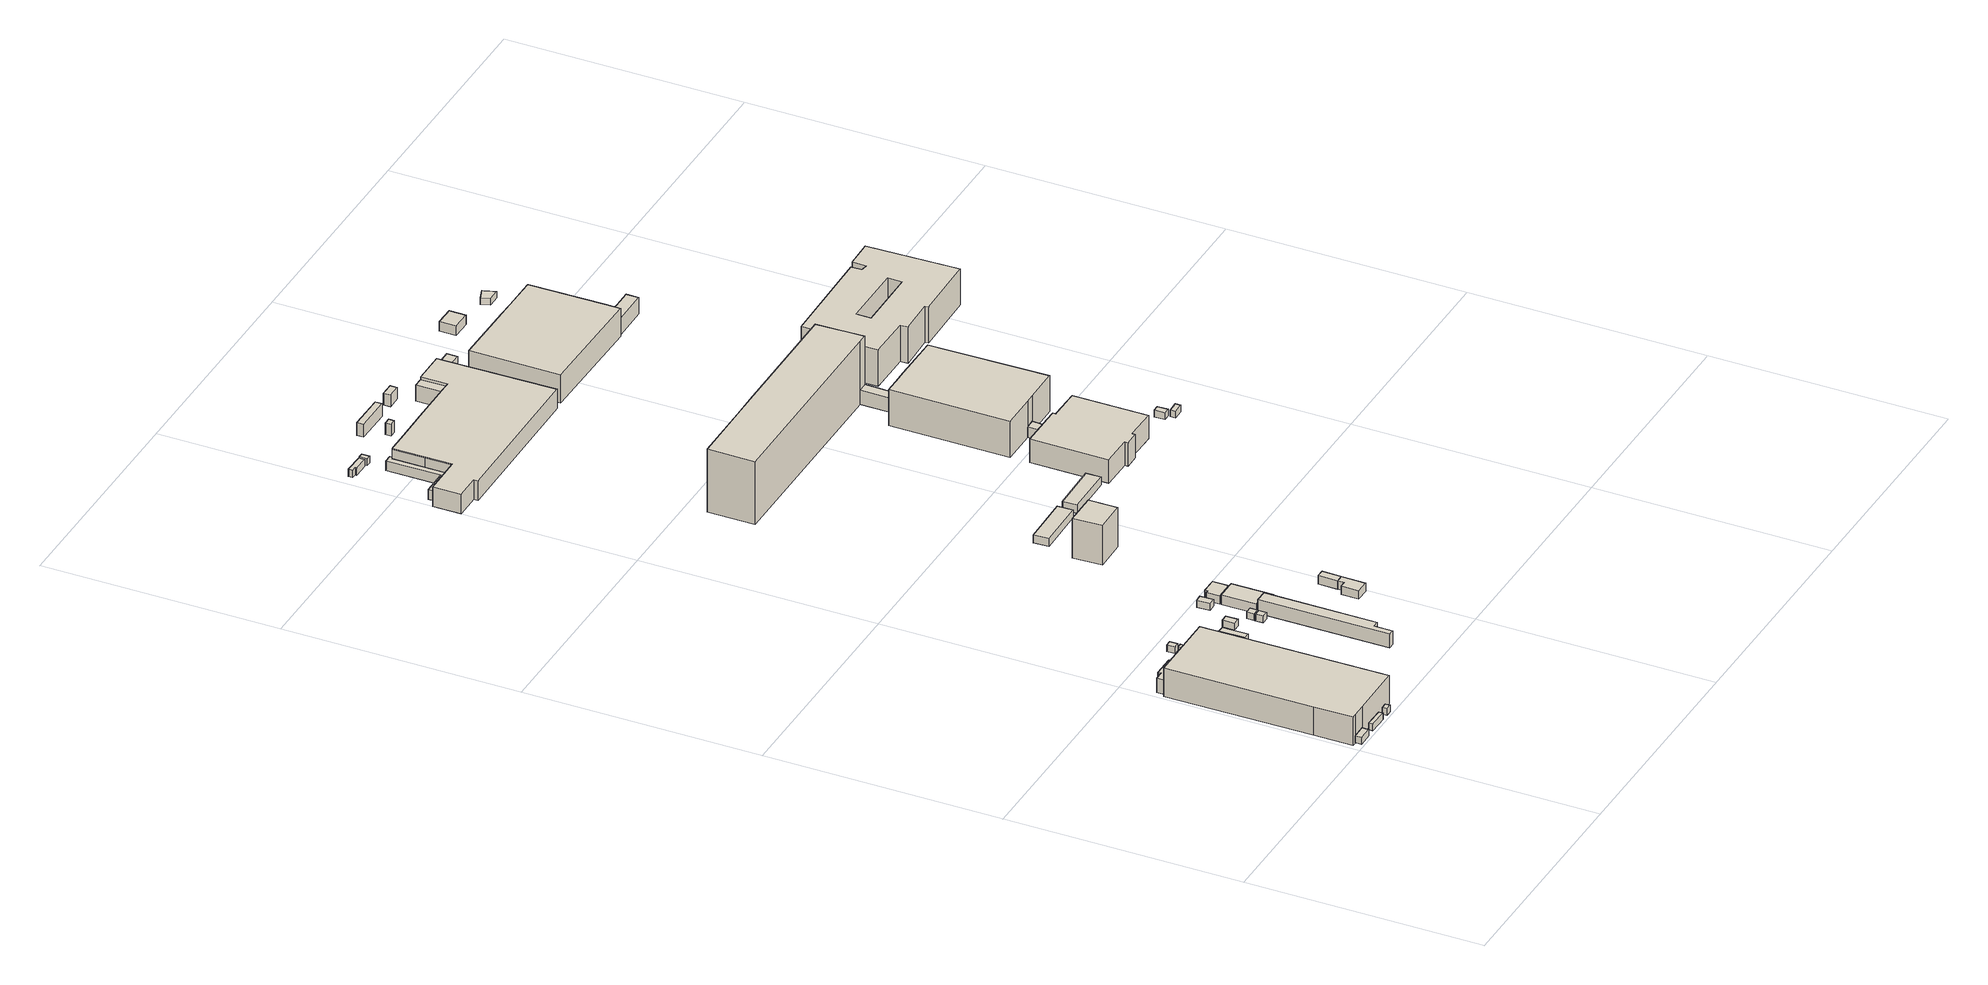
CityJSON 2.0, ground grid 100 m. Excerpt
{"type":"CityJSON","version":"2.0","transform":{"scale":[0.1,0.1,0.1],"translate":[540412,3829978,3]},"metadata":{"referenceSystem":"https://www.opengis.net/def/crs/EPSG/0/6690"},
"CityObjects":{
"building1":{"type":"Building","attributes":{"class":"3003","BuildingDetailAttribute.specifiedBuildingCoverageRate":0.6,"BuildingDetailAttribute.surveyYear":2017,"BuildingTsunamiRiskAttribute.description":"1","BuildingTsunamiRiskAttribute.rank":"2","BuildingTsunamiRiskAttribute.depth":0.66,"BuildingHighTideRiskAttribute.description":"1","BuildingHighTideRiskAttribute.rank":"2","BuildingHighTideRiskAttribute.depth":2.12,"BuildingIDAttribute.prefecture":"27","BuildingIDAttribute.city":"27125"},"geometry":[{"type":"Solid","lod":"1","boundaries":[[[[0,1,2,3]],[[2,4,5,3]],[[1,6,4,2]],[[0,7,6,1]],[[3,5,7,0]],[[4,6,7,5]]]]}]},
"building2":{"type":"Building","attributes":{"class":"3001","BuildingDetailAttribute.specifiedBuildingCoverageRate":0.6,"BuildingDetailAttribute.surveyYear":2017,"BuildingTsunamiRiskAttribute.description":"1","BuildingTsunamiRiskAttribute.rank":"2","BuildingTsunamiRiskAttribute.depth":0.7,"BuildingIDAttribute.prefecture":"27","BuildingIDAttribute.city":"27125"},"geometry":[{"type":"Solid","lod":"1","boundaries":[[[[8,9,10,11]],[[10,12,13,11]],[[9,14,12,10]],[[8,15,14,9]],[[11,13,15,8]],[[12,14,15,13]]]]}]},
"building3":{"type":"Building","attributes":{"class":"3001","BuildingDetailAttribute.specifiedBuildingCoverageRate":0.6,"BuildingDetailAttribute.surveyYear":2017,"BuildingTsunamiRiskAttribute.description":"1","BuildingTsunamiRiskAttribute.rank":"2","BuildingTsunamiRiskAttribute.depth":0.7,"BuildingIDAttribute.prefecture":"27","BuildingIDAttribute.city":"27125"},"geometry":[{"type":"Solid","lod":"1","boundaries":[[[[16,17,18,19]],[[18,20,21,19]],[[17,22,20,18]],[[16,23,22,17]],[[19,21,23,16]],[[20,22,23,21]]]]}]},
"building4":{"type":"Building","attributes":{"計測周辺長":220.27,"1/2500図郭":93,"区名":"住之江区","町丁目名称":"南港南１丁目","街区番号":1,"class":"3002","usage":"441","measuredHeight":12.7,"storeysAboveGround":1,"BuildingDetailAttribute.buildingRoofEdgeArea":2483.64,"BuildingDetailAttribute.buildingStructureType":"610","BuildingDetailAttribute.buildingStructureOrgType":"2","BuildingDetailAttribute.detailedUsage":"1520","BuildingDetailAttribute.specifiedBuildingCoverageRate":0.6,"BuildingDetailAttribute.surveyYear":2017,"BuildingHighTideRiskAttribute.description":"1","BuildingHighTideRiskAttribute.rank":"2","BuildingHighTideRiskAttribute.depth":2.58,"BuildingIDAttribute.prefecture":"27","BuildingIDAttribute.city":"27125"},"geometry":[{"type":"Solid","lod":"1","boundaries":[[[[24,25,26,27,28,29,30,31,32]],[[31,33,34,32]],[[30,35,33,31]],[[29,36,35,30]],[[28,37,36,29]],[[27,38,37,28]],[[26,39,38,27]],[[25,40,39,26]],[[24,41,40,25]],[[32,34,41,24]],[[33,35,36,37,38,39,40,41,34]]]]}]},
"building5":{"type":"Building","attributes":{"計測周辺長":35.74,"1/2500図郭":93,"区名":"住之江区","町丁目名称":"南港南１丁目","街区番号":1,"class":"3001","usage":"441","measuredHeight":6.4,"storeysAboveGround":2,"BuildingDetailAttribute.buildingRoofEdgeArea":56.71,"BuildingDetailAttribute.buildingStructureType":"610","BuildingDetailAttribute.buildingStructureOrgType":"2","BuildingDetailAttribute.detailedUsage":"1520","BuildingDetailAttribute.specifiedBuildingCoverageRate":0.6,"BuildingDetailAttribute.surveyYear":2017,"BuildingHighTideRiskAttribute.description":"1","BuildingHighTideRiskAttribute.rank":"2","BuildingHighTideRiskAttribute.depth":2.54,"BuildingIDAttribute.prefecture":"27","BuildingIDAttribute.city":"27125"},"geometry":[{"type":"Solid","lod":"1","boundaries":[[[[42,43,44,45,46,47]],[[46,48,49,47]],[[45,50,48,46]],[[44,51,50,45]],[[43,52,51,44]],[[42,53,52,43]],[[47,49,53,42]],[[48,50,51,52,53,49]]]]}]},
"building6":{"type":"Building","attributes":{"class":"3001","BuildingDetailAttribute.specifiedBuildingCoverageRate":0.6,"BuildingDetailAttribute.surveyYear":2017,"BuildingHighTideRiskAttribute.description":"1","BuildingHighTideRiskAttribute.rank":"2","BuildingHighTideRiskAttribute.depth":2.65,"BuildingIDAttribute.prefecture":"27","BuildingIDAttribute.city":"27125"},"geometry":[{"type":"Solid","lod":"1","boundaries":[[[[54,55,56,57]],[[56,58,59,57]],[[55,60,58,56]],[[54,61,60,55]],[[57,59,61,54]],[[58,60,61,59]]]]}]},
"building7":{"type":"Building","attributes":{"class":"3001","BuildingDetailAttribute.specifiedBuildingCoverageRate":0.6,"BuildingDetailAttribute.surveyYear":2017,"BuildingHighTideRiskAttribute.description":"1","BuildingHighTideRiskAttribute.rank":"2","BuildingHighTideRiskAttribute.depth":2.65,"BuildingIDAttribute.prefecture":"27","BuildingIDAttribute.city":"27125"},"geometry":[{"type":"Solid","lod":"1","boundaries":[[[[62,63,64,65]],[[64,66,67,65]],[[63,68,66,64]],[[62,69,68,63]],[[65,67,69,62]],[[66,68,69,67]]]]}]},
"building8":{"type":"Building","attributes":{"class":"3001","measuredHeight":3,"BuildingDetailAttribute.specifiedBuildingCoverageRate":0.6,"BuildingDetailAttribute.surveyYear":2017,"BuildingHighTideRiskAttribute.description":"1","BuildingHighTideRiskAttribute.rank":"2","BuildingHighTideRiskAttribute.depth":2.65,"BuildingIDAttribute.prefecture":"27","BuildingIDAttribute.city":"27125"},"geometry":[{"type":"Solid","lod":"1","boundaries":[[[[70,71,72,73]],[[72,74,75,73]],[[71,76,74,72]],[[70,77,76,71]],[[73,75,77,70]],[[74,76,77,75]]]]}]},
"building9":{"type":"Building","attributes":{"class":"3001","BuildingDetailAttribute.specifiedBuildingCoverageRate":0.6,"BuildingDetailAttribute.surveyYear":2017,"BuildingHighTideRiskAttribute.description":"1","BuildingHighTideRiskAttribute.rank":"2","BuildingHighTideRiskAttribute.depth":2.53,"BuildingIDAttribute.prefecture":"27","BuildingIDAttribute.city":"27125"},"geometry":[{"type":"Solid","lod":"1","boundaries":[[[[78,79,80,81]],[[80,82,83,81]],[[79,84,82,80]],[[78,85,84,79]],[[81,83,85,78]],[[82,84,85,83]]]]}]},
"building10":{"type":"Building","attributes":{"class":"3001","BuildingDetailAttribute.specifiedBuildingCoverageRate":0.6,"BuildingDetailAttribute.surveyYear":2017,"BuildingHighTideRiskAttribute.description":"1","BuildingHighTideRiskAttribute.rank":"2","BuildingHighTideRiskAttribute.depth":2.53,"BuildingIDAttribute.prefecture":"27","BuildingIDAttribute.city":"27125"},"geometry":[{"type":"Solid","lod":"1","boundaries":[[[[86,87,88,89]],[[88,90,91,89]],[[87,92,90,88]],[[86,93,92,87]],[[89,91,93,86]],[[90,92,93,91]]]]}]},
"building11":{"type":"Building","attributes":{"class":"3003","measuredHeight":6,"BuildingDetailAttribute.specifiedBuildingCoverageRate":0.6,"BuildingDetailAttribute.surveyYear":2017,"BuildingHighTideRiskAttribute.description":"1","BuildingHighTideRiskAttribute.rank":"2","BuildingHighTideRiskAttribute.depth":2.54,"BuildingIDAttribute.prefecture":"27","BuildingIDAttribute.city":"27125"},"geometry":[{"type":"Solid","lod":"1","boundaries":[[[[94,95,96,97,98,99]],[[98,100,101,99]],[[97,102,100,98]],[[96,103,102,97]],[[95,104,103,96]],[[94,105,104,95]],[[99,101,105,94]],[[100,102,103,104,105,101]]]]}]},
"building12":{"type":"Building","attributes":{"class":"3001","BuildingDetailAttribute.specifiedBuildingCoverageRate":0.6,"BuildingDetailAttribute.surveyYear":2017,"BuildingTsunamiRiskAttribute.description":"1","BuildingTsunamiRiskAttribute.rank":"1","BuildingTsunamiRiskAttribute.depth":0.02,"BuildingHighTideRiskAttribute.description":"1","BuildingHighTideRiskAttribute.rank":"2","BuildingHighTideRiskAttribute.depth":2.56,"BuildingIDAttribute.prefecture":"27","BuildingIDAttribute.city":"27125"},"geometry":[{"type":"Solid","lod":"1","boundaries":[[[[106,107,108,109]],[[108,110,111,109]],[[107,112,110,108]],[[106,113,112,107]],[[109,111,113,106]],[[110,112,113,111]]]]}]},
"building13":{"type":"Building","attributes":{"class":"3001","BuildingDetailAttribute.specifiedBuildingCoverageRate":0.6,"BuildingDetailAttribute.surveyYear":2017,"BuildingHighTideRiskAttribute.description":"1","BuildingHighTideRiskAttribute.rank":"2","BuildingHighTideRiskAttribute.depth":2.53,"BuildingIDAttribute.prefecture":"27","BuildingIDAttribute.city":"27125"},"geometry":[{"type":"Solid","lod":"1","boundaries":[[[[114,115,116,117]],[[116,118,119,117]],[[115,120,118,116]],[[114,121,120,115]],[[117,119,121,114]],[[118,120,121,119]]]]}]},
"building14":{"type":"Building","attributes":{"class":"3001","BuildingDetailAttribute.specifiedBuildingCoverageRate":0.6,"BuildingDetailAttribute.surveyYear":2017,"BuildingHighTideRiskAttribute.description":"1","BuildingHighTideRiskAttribute.rank":"2","BuildingHighTideRiskAttribute.depth":2.58,"BuildingIDAttribute.prefecture":"27","BuildingIDAttribute.city":"27125"},"geometry":[{"type":"Solid","lod":"1","boundaries":[[[[122,123,124,125]],[[124,126,127,125]],[[123,128,126,124]],[[122,129,128,123]],[[125,127,129,122]],[[126,128,129,127]]]]}]},
"building15":{"type":"Building","attributes":{"class":"3001","measuredHeight":4.2,"BuildingDetailAttribute.specifiedBuildingCoverageRate":0.6,"BuildingDetailAttribute.surveyYear":2017,"BuildingHighTideRiskAttribute.description":"1","BuildingHighTideRiskAttribute.rank":"2","BuildingHighTideRiskAttribute.depth":2.57,"BuildingIDAttribute.prefecture":"27","BuildingIDAttribute.city":"27125"},"geometry":[{"type":"Solid","lod":"1","boundaries":[[[[130,131,132,133,134,135]],[[134,136,137,135]],[[133,138,136,134]],[[132,139,138,133]],[[131,140,139,132]],[[130,141,140,131]],[[135,137,141,130]],[[136,138,139,140,141,137]]]]}]},
"building16":{"type":"Building","attributes":{"class":"3003","measuredHeight":3.6,"BuildingDetailAttribute.specifiedBuildingCoverageRate":0.6,"BuildingDetailAttribute.surveyYear":2017,"BuildingHighTideRiskAttribute.description":"1","BuildingHighTideRiskAttribute.rank":"2","BuildingHighTideRiskAttribute.depth":2.53,"BuildingIDAttribute.prefecture":"27","BuildingIDAttribute.city":"27125"},"geometry":[{"type":"Solid","lod":"1","boundaries":[[[[142,143,144,145,146,147]],[[146,148,149,147]],[[145,150,148,146]],[[144,151,150,145]],[[143,152,151,144]],[[142,153,152,143]],[[147,149,153,142]],[[148,150,151,152,153,149]]]]}]},
"building17":{"type":"Building","attributes":{"class":"3003","measuredHeight":3.7,"BuildingDetailAttribute.specifiedBuildingCoverageRate":0.6,"BuildingDetailAttribute.surveyYear":2017,"BuildingHighTideRiskAttribute.description":"1","BuildingHighTideRiskAttribute.rank":"2","BuildingHighTideRiskAttribute.depth":2.54,"BuildingIDAttribute.prefecture":"27","BuildingIDAttribute.city":"27125"},"geometry":[{"type":"Solid","lod":"1","boundaries":[[[[154,155,156,157,158,159]],[[158,160,161,159]],[[157,162,160,158]],[[156,163,162,157]],[[155,164,163,156]],[[154,165,164,155]],[[159,161,165,154]],[[160,162,163,164,165,161]]]]}]},
"building18":{"type":"Building","attributes":{"class":"3001","measuredHeight":3.8,"BuildingDetailAttribute.specifiedBuildingCoverageRate":0.6,"BuildingDetailAttribute.surveyYear":2017,"BuildingHighTideRiskAttribute.description":"1","BuildingHighTideRiskAttribute.rank":"2","BuildingHighTideRiskAttribute.depth":2.58,"BuildingIDAttribute.prefecture":"27","BuildingIDAttribute.city":"27125"},"geometry":[{"type":"Solid","lod":"1","boundaries":[[[[166,167,168,169]],[[168,161,160,169]],[[167,170,161,168]],[[166,171,170,167]],[[169,160,171,166]],[[161,170,171,160]]]]}]},
"building19":{"type":"Building","attributes":{"class":"3003","measuredHeight":17.6,"BuildingDetailAttribute.specifiedBuildingCoverageRate":0.6,"BuildingDetailAttribute.surveyYear":2017,"BuildingTsunamiRiskAttribute.description":"1","BuildingTsunamiRiskAttribute.rank":"1","BuildingTsunamiRiskAttribute.depth":0.1,"BuildingHighTideRiskAttribute.description":"1","BuildingHighTideRiskAttribute.rank":"2","BuildingHighTideRiskAttribute.depth":2.77,"BuildingIDAttribute.prefecture":"27","BuildingIDAttribute.city":"27125"},"geometry":[{"type":"Solid","lod":"1","boundaries":[[[[172,173,174,175]],[[174,176,177,175]],[[173,178,176,174]],[[172,179,178,173]],[[175,177,179,172]],[[176,178,179,177]]]]}]},
"building20":{"type":"Building","attributes":{"class":"3003","measuredHeight":4.3,"BuildingDetailAttribute.specifiedBuildingCoverageRate":0.6,"BuildingDetailAttribute.surveyYear":2017,"BuildingTsunamiRiskAttribute.description":"1","BuildingTsunamiRiskAttribute.rank":"1","BuildingTsunamiRiskAttribute.depth":0.33,"BuildingHighTideRiskAttribute.description":"1","BuildingHighTideRiskAttribute.rank":"2","BuildingHighTideRiskAttribute.depth":2.74,"BuildingIDAttribute.prefecture":"27","BuildingIDAttribute.city":"27125"},"geometry":[{"type":"Solid","lod":"1","boundaries":[[[[180,181,182,183,184,185,186,187]],[[186,188,189,187]],[[185,190,188,186]],[[184,191,190,185]],[[183,192,191,184]],[[182,193,192,183]],[[181,194,193,182]],[[180,195,194,181]],[[187,189,195,180]],[[188,190,191,192,193,194,195,189]]]]}]},
"building21":{"type":"Building","attributes":{"class":"3001","measuredHeight":3.3,"BuildingDetailAttribute.specifiedBuildingCoverageRate":0.6,"BuildingDetailAttribute.surveyYear":2017,"BuildingHighTideRiskAttribute.description":"1","BuildingHighTideRiskAttribute.rank":"2","BuildingHighTideRiskAttribute.depth":2.4,"BuildingIDAttribute.prefecture":"27","BuildingIDAttribute.city":"27125"},"geometry":[{"type":"Solid","lod":"1","boundaries":[[[[196,197,198,199,200,201]],[[200,202,203,201]],[[199,204,202,200]],[[198,205,204,199]],[[197,206,205,198]],[[196,207,206,197]],[[201,203,207,196]],[[202,204,205,206,207,203]]]]}]},
"building22":{"type":"Building","attributes":{"計測周辺長":56.51,"1/2500図郭":93,"区名":"住之江区","町丁目名称":"南港東２丁目","街区番号":5,"class":"3001","usage":"422","measuredHeight":3.6,"storeysAboveGround":1,"BuildingDetailAttribute.buildingRoofEdgeArea":141.44,"BuildingDetailAttribute.buildingStructureType":"610","BuildingDetailAttribute.buildingStructureOrgType":"2","BuildingDetailAttribute.detailedUsage":"1402","BuildingDetailAttribute.specifiedBuildingCoverageRate":0.6,"BuildingDetailAttribute.surveyYear":2017,"BuildingHighTideRiskAttribute.description":"1","BuildingHighTideRiskAttribute.rank":"2","BuildingHighTideRiskAttribute.depth":2.5,"BuildingIDAttribute.prefecture":"27","BuildingIDAttribute.city":"27125"},"geometry":[{"type":"Solid","lod":"1","boundaries":[[[[208,209,210,211]],[[210,212,213,211]],[[209,214,212,210]],[[208,215,214,209]],[[211,213,215,208]],[[212,214,215,213]]]]}]},
"building23":{"type":"Building","attributes":{"class":"3001","measuredHeight":8.3,"BuildingDetailAttribute.specifiedBuildingCoverageRate":0.6,"BuildingDetailAttribute.surveyYear":2017,"BuildingTsunamiRiskAttribute.description":"1","BuildingTsunamiRiskAttribute.rank":"1","BuildingTsunamiRiskAttribute.depth":0.33,"BuildingHighTideRiskAttribute.description":"1","BuildingHighTideRiskAttribute.rank":"2","BuildingHighTideRiskAttribute.depth":2.74,"BuildingIDAttribute.prefecture":"27","BuildingIDAttribute.city":"27125"},"geometry":[{"type":"Solid","lod":"1","boundaries":[[[[216,217,218]],[[217,219,220,218]],[[216,221,219,217]],[[218,220,221,216]],[[219,221,220]]]]}]},
"building24":{"type":"Building","attributes":{"class":"3001","BuildingDetailAttribute.specifiedBuildingCoverageRate":0.6,"BuildingDetailAttribute.surveyYear":2017,"BuildingHighTideRiskAttribute.description":"1","BuildingHighTideRiskAttribute.rank":"2","BuildingHighTideRiskAttribute.depth":2.38,"BuildingIDAttribute.prefecture":"27","BuildingIDAttribute.city":"27125"},"geometry":[{"type":"Solid","lod":"1","boundaries":[[[[222,223,224,225]],[[224,226,227,225]],[[223,228,226,224]],[[222,229,228,223]],[[225,227,229,222]],[[226,228,229,227]]]]}]},
"building25":{"type":"Building","attributes":{"計測周辺長":25.77,"1/2500図郭":93,"区名":"住之江区","町丁目名称":"南港東２丁目","街区番号":2,"class":"3003","usage":"441","measuredHeight":5,"storeysAboveGround":1,"BuildingDetailAttribute.buildingRoofEdgeArea":27.88,"BuildingDetailAttribute.buildingStructureType":"610","BuildingDetailAttribute.buildingStructureOrgType":"2","BuildingDetailAttribute.detailedUsage":"1510","BuildingDetailAttribute.specifiedBuildingCoverageRate":0.6,"BuildingDetailAttribute.surveyYear":2017,"BuildingTsunamiRiskAttribute.description":"1","BuildingTsunamiRiskAttribute.rank":"1","BuildingTsunamiRiskAttribute.depth":0.18,"BuildingHighTideRiskAttribute.description":"1","BuildingHighTideRiskAttribute.rank":"2","BuildingHighTideRiskAttribute.depth":2.59,"BuildingIDAttribute.prefecture":"27","BuildingIDAttribute.city":"27125"},"geometry":[{"type":"Solid","lod":"1","boundaries":[[[[230,231,232,233,234,235]],[[234,236,237,235]],[[233,238,236,234]],[[232,239,238,233]],[[231,240,239,232]],[[230,241,240,231]],[[235,237,241,230]],[[236,238,239,240,241,237]]]]}]},
"building26":{"type":"Building","attributes":{"計測周辺長":244.31,"1/2500図郭":93,"区名":"住之江区","町丁目名称":"南港東２丁目","街区番号":2,"class":"3001","usage":"441","measuredHeight":8.7,"storeysAboveGround":1,"BuildingDetailAttribute.buildingRoofEdgeArea":2050.39,"BuildingDetailAttribute.buildingStructureType":"610","BuildingDetailAttribute.buildingStructureOrgType":"2","BuildingDetailAttribute.detailedUsage":"1510","BuildingDetailAttribute.specifiedBuildingCoverageRate":0.6,"BuildingDetailAttribute.surveyYear":2017,"BuildingTsunamiRiskAttribute.description":"1","BuildingTsunamiRiskAttribute.rank":"1","BuildingTsunamiRiskAttribute.depth":0.3,"BuildingHighTideRiskAttribute.description":"1","BuildingHighTideRiskAttribute.rank":"2","BuildingHighTideRiskAttribute.depth":2.12,"BuildingIDAttribute.prefecture":"27","BuildingIDAttribute.city":"27125"},"geometry":[{"type":"Solid","lod":"1","boundaries":[[[[242,243,244,245,246,247,248,249,218,217,216,250,251,252,253]],[[252,254,255,253]],[[251,256,254,252]],[[250,257,256,251]],[[216,258,257,250]],[[217,259,258,216]],[[218,260,259,217]],[[249,261,260,218]],[[248,262,261,249]],[[247,263,262,248]],[[246,264,263,247]],[[245,265,264,246]],[[244,266,265,245]],[[243,267,266,244]],[[242,268,267,243]],[[253,255,268,242]],[[254,256,257,258,259,260,261,262,263,264,265,266,267,268,255]]]]}]},
"building27":{"type":"Building","attributes":{"計測周辺長":55.01,"1/2500図郭":93,"区名":"住之江区","町丁目名称":"南港東２丁目","街区番号":5,"class":"3001","usage":"422","measuredHeight":3.6,"storeysAboveGround":1,"BuildingDetailAttribute.buildingRoofEdgeArea":130.94,"BuildingDetailAttribute.buildingStructureType":"610","BuildingDetailAttribute.buildingStructureOrgType":"2","BuildingDetailAttribute.detailedUsage":"1402","BuildingDetailAttribute.specifiedBuildingCoverageRate":0.6,"BuildingDetailAttribute.surveyYear":2017,"BuildingHighTideRiskAttribute.description":"1","BuildingHighTideRiskAttribute.rank":"2","BuildingHighTideRiskAttribute.depth":2.5,"BuildingIDAttribute.prefecture":"27","BuildingIDAttribute.city":"27125"},"geometry":[{"type":"Solid","lod":"1","boundaries":[[[[269,270,271,272]],[[271,273,274,272]],[[270,275,273,271]],[[269,276,275,270]],[[272,274,276,269]],[[273,275,276,274]]]]}]},
"building28":{"type":"Building","attributes":{"計測周辺長":33.25,"1/2500図郭":93,"区名":"住之江区","町丁目名称":"南港東２丁目","街区番号":5,"class":"3003","usage":"422","measuredHeight":5.7,"storeysAboveGround":1,"BuildingDetailAttribute.buildingRoofEdgeArea":39.53,"BuildingDetailAttribute.buildingStructureType":"610","BuildingDetailAttribute.buildingStructureOrgType":"2","BuildingDetailAttribute.detailedUsage":"1402","BuildingDetailAttribute.specifiedBuildingCoverageRate":0.6,"BuildingDetailAttribute.surveyYear":2017,"BuildingHighTideRiskAttribute.description":"1","BuildingHighTideRiskAttribute.rank":"2","BuildingHighTideRiskAttribute.depth":1.52,"BuildingIDAttribute.prefecture":"27","BuildingIDAttribute.city":"27125"},"geometry":[{"type":"Solid","lod":"1","boundaries":[[[[277,278,279,280]],[[279,281,282,280]],[[278,283,281,279]],[[277,284,283,278]],[[280,282,284,277]],[[281,283,284,282]]]]}]},
"building29":{"type":"Building","attributes":{"class":"3001","measuredHeight":5.3,"BuildingDetailAttribute.specifiedBuildingCoverageRate":0.6,"BuildingDetailAttribute.surveyYear":2017,"BuildingTsunamiRiskAttribute.description":"1","BuildingTsunamiRiskAttribute.rank":"1","BuildingTsunamiRiskAttribute.depth":0.06,"BuildingHighTideRiskAttribute.description":"1","BuildingHighTideRiskAttribute.rank":"2","BuildingHighTideRiskAttribute.depth":2.47,"BuildingIDAttribute.prefecture":"27","BuildingIDAttribute.city":"27125"},"geometry":[{"type":"Solid","lod":"1","boundaries":[[[[285,286,287,288]],[[287,289,290,288]],[[286,291,289,287]],[[285,292,291,286]],[[288,290,292,285]],[[289,291,292,290]]]]}]},
"building30":{"type":"Building","attributes":{"class":"3001","measuredHeight":5.8,"BuildingDetailAttribute.specifiedBuildingCoverageRate":0.6,"BuildingDetailAttribute.surveyYear":2017,"BuildingHighTideRiskAttribute.description":"1","BuildingHighTideRiskAttribute.rank":"2","BuildingHighTideRiskAttribute.depth":2.05,"BuildingIDAttribute.prefecture":"27","BuildingIDAttribute.city":"27125"},"geometry":[{"type":"Solid","lod":"1","boundaries":[[[[293,294,295,296]],[[295,297,298,296]],[[294,299,297,295]],[[293,300,299,294]],[[296,298,300,293]],[[297,299,300,298]]]]}]},
"building31":{"type":"Building","attributes":{"name":"府立港南造形高等学校","計測周辺長":230.26,"1/2500図郭":93,"区名":"住之江区","町丁目名称":"南港東２丁目","街区番号":5,"class":"3002","usage":"422","measuredHeight":28.1,"storeysAboveGround":5,"BuildingDetailAttribute.buildingRoofEdgeArea":1919.28,"BuildingDetailAttribute.buildingStructureType":"603","BuildingDetailAttribute.buildingStructureOrgType":"3","BuildingDetailAttribute.detailedUsage":"1402","BuildingDetailAttribute.specifiedBuildingCoverageRate":0.6,"BuildingDetailAttribute.surveyYear":2017,"BuildingHighTideRiskAttribute.description":"1","BuildingHighTideRiskAttribute.rank":"2","BuildingHighTideRiskAttribute.depth":1.21,"BuildingIDAttribute.prefecture":"27","BuildingIDAttribute.city":"27125"},"geometry":[{"type":"Solid","lod":"1","boundaries":[[[[301,302,303,304,305,306,307,277,280]],[[277,308,309,280]],[[307,310,308,277]],[[306,311,310,307]],[[305,312,311,306]],[[304,313,312,305]],[[303,314,313,304]],[[302,315,314,303]],[[301,316,315,302]],[[280,309,316,301]],[[308,310,311,312,313,314,315,316,309]]]]}]},
"building32":{"type":"Building","attributes":{"class":"3001","measuredHeight":5.2,"BuildingDetailAttribute.specifiedBuildingCoverageRate":0.6,"BuildingDetailAttribute.surveyYear":2017,"BuildingHighTideRiskAttribute.description":"1","BuildingHighTideRiskAttribute.rank":"2","BuildingHighTideRiskAttribute.depth":2.01,"BuildingIDAttribute.prefecture":"27","BuildingIDAttribute.city":"27125"},"geometry":[{"type":"Solid","lod":"1","boundaries":[[[[317,318,319,320]],[[319,321,322,320]],[[318,323,321,319]],[[317,324,323,318]],[[320,322,324,317]],[[321,323,324,322]]]]}]},
"building33":{"type":"Building","attributes":{"class":"3001","measuredHeight":7.1,"BuildingDetailAttribute.specifiedBuildingCoverageRate":0.6,"BuildingDetailAttribute.surveyYear":2017,"BuildingHighTideRiskAttribute.description":"1","BuildingHighTideRiskAttribute.rank":"2","BuildingHighTideRiskAttribute.depth":2.11,"BuildingIDAttribute.prefecture":"27","BuildingIDAttribute.city":"27125"},"geometry":[{"type":"Solid","lod":"1","boundaries":[[[[325,326,327,328]],[[327,329,330,328]],[[326,331,329,327]],[[325,332,331,326]],[[328,330,332,325]],[[329,331,332,330]]]]}]},
"building34":{"type":"Building","attributes":{"計測周辺長":136.2,"1/2500図郭":93,"区名":"住之江区","町丁目名称":"南港東２丁目","街区番号":5,"class":"3001","usage":"422","measuredHeight":10.4,"storeysAboveGround":2,"BuildingDetailAttribute.buildingRoofEdgeArea":1105.08,"BuildingDetailAttribute.buildingStructureType":"603","BuildingDetailAttribute.buildingStructureOrgType":"3","BuildingDetailAttribute.detailedUsage":"1402","BuildingDetailAttribute.specifiedBuildingCoverageRate":0.6,"BuildingDetailAttribute.surveyYear":2017,"BuildingTsunamiRiskAttribute.description":"1","BuildingTsunamiRiskAttribute.rank":"1","BuildingTsunamiRiskAttribute.depth":0.02,"BuildingHighTideRiskAttribute.description":"1","BuildingHighTideRiskAttribute.rank":"2","BuildingHighTideRiskAttribute.depth":2.51,"BuildingIDAttribute.prefecture":"27","BuildingIDAttribute.city":"27125"},"geometry":[{"type":"Solid","lod":"1","boundaries":[[[[333,334,335,336,337,338,339,340,341,342,343,344,345]],[[344,346,347,345]],[[343,348,346,344]],[[342,349,348,343]],[[341,350,349,342]],[[340,351,350,341]],[[339,352,351,340]],[[338,353,352,339]],[[337,354,353,338]],[[336,355,354,337]],[[335,356,355,336]],[[334,357,356,335]],[[333,358,357,334]],[[345,347,358,333]],[[346,348,349,350,351,352,353,354,355,356,357,358,347]]]]}]},
"building35":{"type":"Building","attributes":{"class":"3003","measuredHeight":4.7,"BuildingDetailAttribute.specifiedBuildingCoverageRate":0.6,"BuildingDetailAttribute.surveyYear":2017,"BuildingHighTideRiskAttribute.description":"1","BuildingHighTideRiskAttribute.rank":"2","BuildingHighTideRiskAttribute.depth":2.53,"BuildingIDAttribute.prefecture":"27","BuildingIDAttribute.city":"27125"},"geometry":[{"type":"Solid","lod":"1","boundaries":[[[[359,360,361,362,363]],[[362,364,365,363]],[[361,366,364,362]],[[360,367,366,361]],[[359,368,367,360]],[[363,365,368,359]],[[364,366,367,368,365]]]]}]},
"building36":{"type":"Building","attributes":{"計測周辺長":169.5,"1/2500図郭":93,"区名":"住之江区","町丁目名称":"南港東２丁目","街区番号":5,"class":"3002","usage":"422","measuredHeight":16.1,"storeysAboveGround":2,"BuildingDetailAttribute.buildingRoofEdgeArea":1733.22,"BuildingDetailAttribute.buildingStructureType":"603","BuildingDetailAttribute.buildingStructureOrgType":"3","BuildingDetailAttribute.detailedUsage":"1402","BuildingDetailAttribute.specifiedBuildingCoverageRate":0.6,"BuildingDetailAttribute.surveyYear":2017,"BuildingHighTideRiskAttribute.description":"1","BuildingHighTideRiskAttribute.rank":"2","BuildingHighTideRiskAttribute.depth":2.53,"BuildingIDAttribute.prefecture":"27","BuildingIDAttribute.city":"27125"},"geometry":[{"type":"Solid","lod":"1","boundaries":[[[[369,370,371,372,373,374,375,376]],[[375,377,378,376]],[[374,379,377,375]],[[373,380,379,374]],[[372,381,380,373]],[[371,382,381,372]],[[370,383,382,371]],[[369,384,383,370]],[[376,378,384,369]],[[377,379,380,381,382,383,384,378]]]]}]},
"building37":{"type":"Building","attributes":{"class":"3001","BuildingDetailAttribute.specifiedBuildingCoverageRate":0.6,"BuildingDetailAttribute.surveyYear":2017,"BuildingHighTideRiskAttribute.description":"1","BuildingHighTideRiskAttribute.rank":"2","BuildingHighTideRiskAttribute.depth":2.02,"BuildingIDAttribute.prefecture":"27","BuildingIDAttribute.city":"27125"},"geometry":[{"type":"Solid","lod":"1","boundaries":[[[[385,386,387,388]],[[387,389,390,388]],[[386,391,389,387]],[[385,392,391,386]],[[388,390,392,385]],[[389,391,392,390]]]]}]},
"building38":{"type":"Building","attributes":{"計測周辺長":40.76,"1/2500図郭":93,"区名":"住之江区","町丁目名称":"南港東２丁目","街区番号":5,"class":"3003","usage":"422","measuredHeight":6.3,"storeysAboveGround":1,"BuildingDetailAttribute.buildingRoofEdgeArea":70,"BuildingDetailAttribute.buildingStructureType":"610","BuildingDetailAttribute.buildingStructureOrgType":"2","BuildingDetailAttribute.detailedUsage":"1402","BuildingDetailAttribute.specifiedBuildingCoverageRate":0.6,"BuildingDetailAttribute.surveyYear":2017,"BuildingHighTideRiskAttribute.description":"1","BuildingHighTideRiskAttribute.rank":"2","BuildingHighTideRiskAttribute.depth":1.78,"BuildingIDAttribute.prefecture":"27","BuildingIDAttribute.city":"27125"},"geometry":[{"type":"Solid","lod":"1","boundaries":[[[[393,394,395,396]],[[395,397,398,396]],[[394,399,397,395]],[[393,400,399,394]],[[396,398,400,393]],[[397,399,400,398]]]]}]},
"building39":{"type":"Building","attributes":{"class":"3001","BuildingDetailAttribute.specifiedBuildingCoverageRate":0.6,"BuildingDetailAttribute.surveyYear":2017,"BuildingTsunamiRiskAttribute.description":"1","BuildingTsunamiRiskAttribute.rank":"1","BuildingTsunamiRiskAttribute.depth":0.17,"BuildingHighTideRiskAttribute.description":"1","BuildingHighTideRiskAttribute.rank":"2","BuildingHighTideRiskAttribute.depth":2.66,"BuildingIDAttribute.prefecture":"27","BuildingIDAttribute.city":"27125"},"geometry":[{"type":"Solid","lod":"1","boundaries":[[[[401,402,403,404]],[[403,405,406,404]],[[402,407,405,403]],[[401,408,407,402]],[[404,406,408,401]],[[405,407,408,406]]]]}]},
"building40":{"type":"Building","attributes":{"計測周辺長":29.51,"1/2500図郭":93,"区名":"住之江区","町丁目名称":"南港東２丁目","街区番号":5,"class":"3001","usage":"422","measuredHeight":14,"storeysAboveGround":3,"BuildingDetailAttribute.buildingRoofEdgeArea":48.12,"BuildingDetailAttribute.buildingStructureType":"603","BuildingDetailAttribute.buildingStructureOrgType":"3","BuildingDetailAttribute.detailedUsage":"1402","BuildingDetailAttribute.specifiedBuildingCoverageRate":0.6,"BuildingDetailAttribute.surveyYear":2017,"BuildingHighTideRiskAttribute.description":"1","BuildingHighTideRiskAttribute.rank":"2","BuildingHighTideRiskAttribute.depth":1.63,"BuildingIDAttribute.prefecture":"27","BuildingIDAttribute.city":"27125"},"geometry":[{"type":"Solid","lod":"1","boundaries":[[[[409,410,411,412]],[[411,413,414,412]],[[410,415,413,411]],[[409,416,415,410]],[[412,414,416,409]],[[413,415,416,414]]]]}]},
"building41":{"type":"Building","attributes":{"class":"3001","BuildingDetailAttribute.specifiedBuildingCoverageRate":0.6,"BuildingDetailAttribute.surveyYear":2017,"BuildingTsunamiRiskAttribute.description":"1","BuildingTsunamiRiskAttribute.rank":"1","BuildingTsunamiRiskAttribute.depth":0.17,"BuildingHighTideRiskAttribute.description":"1","BuildingHighTideRiskAttribute.rank":"2","BuildingHighTideRiskAttribute.depth":2.85,"BuildingIDAttribute.prefecture":"27","BuildingIDAttribute.city":"27125"},"geometry":[{"type":"Solid","lod":"1","boundaries":[[[[417,418,419,420]],[[419,421,422,420]],[[418,423,421,419]],[[417,424,423,418]],[[420,422,424,417]],[[421,423,424,422]]]]}]},
"building42":{"type":"Building","attributes":{"計測周辺長":192.83,"1/2500図郭":93,"区名":"住之江区","町丁目名称":"南港東２丁目","街区番号":2,"class":"3002","usage":"431","measuredHeight":12.7,"storeysAboveGround":2,"BuildingDetailAttribute.buildingRoofEdgeArea":2108.91,"BuildingDetailAttribute.buildingStructureType":"603","BuildingDetailAttribute.buildingStructureOrgType":"3","BuildingDetailAttribute.detailedUsage":"1720","BuildingDetailAttribute.specifiedBuildingCoverageRate":0.6,"BuildingDetailAttribute.surveyYear":2017,"BuildingHighTideRiskAttribute.description":"1","BuildingHighTideRiskAttribute.rank":"2","BuildingHighTideRiskAttribute.depth":2.12,"BuildingIDAttribute.prefecture":"27","BuildingIDAttribute.city":"27125"},"geometry":[{"type":"Solid","lod":"1","boundaries":[[[[425,426,427,428,429,430,431,432]],[[431,433,434,432]],[[430,435,433,431]],[[429,436,435,430]],[[428,437,436,429]],[[427,438,437,428]],[[426,439,438,427]],[[425,440,439,426]],[[432,434,440,425]],[[433,435,436,437,438,439,440,434]]]]}]},
"building43":{"type":"Building","attributes":{"計測周辺長":192.83,"1/2500図郭":93,"区名":"住之江区","町丁目名称":"南港東２丁目","街区番号":2,"class":"3001","usage":"431","measuredHeight":3.4,"storeysAboveGround":2,"BuildingDetailAttribute.buildingRoofEdgeArea":2108.91,"BuildingDetailAttribute.buildingStructureType":"603","BuildingDetailAttribute.buildingStructureOrgType":"3","BuildingDetailAttribute.detailedUsage":"1720","BuildingDetailAttribute.specifiedBuildingCoverageRate":0.6,"BuildingDetailAttribute.surveyYear":2017,"BuildingHighTideRiskAttribute.description":"1","BuildingHighTideRiskAttribute.rank":"2","BuildingHighTideRiskAttribute.depth":1.98,"BuildingIDAttribute.prefecture":"27","BuildingIDAttribute.city":"27125"},"geometry":[{"type":"Solid","lod":"1","boundaries":[[[[432,441,442,425]],[[442,443,444,425]],[[441,445,443,442]],[[432,446,445,441]],[[425,444,446,432]],[[443,445,446,444]]]]}]},
"building44":{"type":"Building","attributes":{"計測周辺長":31,"1/2500図郭":93,"区名":"住之江区","町丁目名称":"南港東２丁目","街区番号":2,"class":"3001","usage":"441","measuredHeight":4.3,"storeysAboveGround":1,"BuildingDetailAttribute.buildingRoofEdgeArea":59.55,"BuildingDetailAttribute.buildingStructureType":"610","BuildingDetailAttribute.buildingStructureOrgType":"2","BuildingDetailAttribute.detailedUsage":"1510","BuildingDetailAttribute.specifiedBuildingCoverageRate":0.6,"BuildingDetailAttribute.surveyYear":2017,"BuildingHighTideRiskAttribute.description":"1","BuildingHighTideRiskAttribute.rank":"2","BuildingHighTideRiskAttribute.depth":2.03,"BuildingIDAttribute.prefecture":"27","BuildingIDAttribute.city":"27125"},"geometry":[{"type":"Solid","lod":"1","boundaries":[[[[447,448,449,450]],[[449,451,452,450]],[[448,453,451,449]],[[447,454,453,448]],[[450,452,454,447]],[[451,453,454,452]]]]}]},
"building45":{"type":"Building","attributes":{"計測周辺長":192.83,"1/2500図郭":93,"区名":"住之江区","町丁目名称":"南港東２丁目","街区番号":2,"class":"3003","usage":"431","measuredHeight":6.2,"storeysAboveGround":2,"BuildingDetailAttribute.buildingRoofEdgeArea":2108.91,"BuildingDetailAttribute.buildingStructureType":"603","BuildingDetailAttribute.buildingStructureOrgType":"3","BuildingDetailAttribute.detailedUsage":"1720","BuildingDetailAttribute.specifiedBuildingCoverageRate":0.6,"BuildingDetailAttribute.surveyYear":2017,"BuildingHighTideRiskAttribute.description":"1","BuildingHighTideRiskAttribute.rank":"2","BuildingHighTideRiskAttribute.depth":2.12,"BuildingIDAttribute.prefecture":"27","BuildingIDAttribute.city":"27125"},"geometry":[{"type":"Solid","lod":"1","boundaries":[[[[455,456,457,458]],[[457,459,460,458]],[[456,461,459,457]],[[455,462,461,456]],[[458,460,462,455]],[[459,461,462,460]]]]}]},
"building46":{"type":"Building","attributes":{"計測周辺長":42.17,"1/2500図郭":93,"区名":"住之江区","町丁目名称":"南港東２丁目","街区番号":2,"class":"3001","usage":"401","measuredHeight":7.4,"storeysAboveGround":3,"BuildingDetailAttribute.buildingRoofEdgeArea":84.49,"BuildingDetailAttribute.buildingStructureType":"610","BuildingDetailAttribute.buildingStructureOrgType":"2","BuildingDetailAttribute.detailedUsage":"1310","BuildingDetailAttribute.specifiedBuildingCoverageRate":0.6,"BuildingDetailAttribute.surveyYear":2017,"BuildingTsunamiRiskAttribute.description":"1","BuildingTsunamiRiskAttribute.rank":"1","BuildingTsunamiRiskAttribute.depth":0.08,"BuildingHighTideRiskAttribute.description":"1","BuildingHighTideRiskAttribute.rank":"2","BuildingHighTideRiskAttribute.depth":2.13,"BuildingIDAttribute.prefecture":"27","BuildingIDAttribute.city":"27125"},"geometry":[{"type":"Solid","lod":"1","boundaries":[[[[463,464,465,466]],[[465,467,468,466]],[[464,469,467,465]],[[463,470,469,464]],[[466,468,470,463]],[[467,469,470,468]]]]}]},
"building47":{"type":"Building","attributes":{"class":"3001","BuildingDetailAttribute.specifiedBuildingCoverageRate":0.6,"BuildingDetailAttribute.surveyYear":2017,"BuildingTsunamiRiskAttribute.description":"1","BuildingTsunamiRiskAttribute.rank":"1","BuildingTsunamiRiskAttribute.depth":0.2,"BuildingHighTideRiskAttribute.description":"1","BuildingHighTideRiskAttribute.rank":"2","BuildingHighTideRiskAttribute.depth":2.36,"BuildingIDAttribute.prefecture":"27","BuildingIDAttribute.city":"27125"},"geometry":[{"type":"Solid","lod":"1","boundaries":[[[[471,472,473,474]],[[473,475,476,474]],[[472,477,475,473]],[[471,478,477,472]],[[474,476,478,471]],[[475,477,478,476]]]]}]},
"building48":{"type":"Building","attributes":{"計測周辺長":278.63,"1/2500図郭":93,"区名":"住之江区","町丁目名称":"南港東２丁目","街区番号":5,"class":"3002","usage":"422","measuredHeight":16.1,"storeysAboveGround":3,"BuildingDetailAttribute.buildingRoofEdgeArea":2081.62,"BuildingDetailAttribute.buildingStructureType":"603","BuildingDetailAttribute.buildingStructureOrgType":"3","BuildingDetailAttribute.detailedUsage":"1402","BuildingDetailAttribute.specifiedBuildingCoverageRate":0.6,"BuildingDetailAttribute.surveyYear":2017,"BuildingTsunamiRiskAttribute.description":"1","BuildingTsunamiRiskAttribute.rank":"1","BuildingTsunamiRiskAttribute.depth":0.15,"BuildingHighTideRiskAttribute.description":"1","BuildingHighTideRiskAttribute.rank":"2","BuildingHighTideRiskAttribute.depth":2.33,"BuildingIDAttribute.prefecture":"27","BuildingIDAttribute.city":"27125"},"geometry":[{"type":"Solid","lod":"1","boundaries":[[[[479,480,481,482,483,484,485,486,487,488,489,490,491,492,493,494],[495,496,497,498]],[[493,499,500,494]],[[492,501,499,493]],[[491,502,501,492]],[[490,503,502,491]],[[489,504,503,490]],[[488,505,504,489]],[[487,506,505,488]],[[486,507,506,487]],[[485,508,507,486]],[[484,509,508,485]],[[483,510,509,484]],[[482,511,510,483]],[[481,512,511,482]],[[480,513,512,481]],[[479,514,513,480]],[[494,500,514,479]],[[497,515,516,498]],[[496,517,515,497]],[[495,518,517,496]],[[498,516,518,495]],[[499,501,502,503,504,505,506,507,508,509,510,511,512,513,514,500],[515,517,518,516]]]]}]}
},
"vertices":[
[91,6,15],[29,5,15],[29,33,15],[92,34,15],[29,33,45],[92,34,45],[29,5,45],[91,6,45],
[130,7,16],[130,25,16],[215,24,16],[215,6,16],[215,24,46],[215,6,46],[130,25,46],[130,7,46],
[248,25,16],[275,25,16],[275,6,16],[248,5,16],[275,6,46],[248,5,46],[275,25,46],[248,25,46],
[151,819,11],[324,820,11],[330,35,11],[92,34,11],[29,33,11],[14,33,11],[13,198,11],[8,818,11],[19,818,11],[8,818,138],[19,818,138],[13,198,138],[14,33,138],[29,33,138],[92,34,138],[330,35,138],[324,820,138],[151,819,138],
[19,818,13],[19,852,13],[57,852,13],[57,865,13],[151,865,13],[151,819,13],[151,865,77],[151,819,77],[57,865,77],[57,852,77],[19,852,77],[19,818,77],
[296,841,12],[296,860,12],[317,861,12],[317,841,12],[317,861,42],[317,841,42],[296,860,42],[296,841,42],
[297,878,11],[297,897,11],[318,897,11],[318,878,11],[318,897,41],[318,878,41],[297,897,41],[297,878,41],
[295,908,9],[294,942,9],[319,942,9],[319,908,9],[319,942,39],[319,908,39],[294,942,39],[295,908,39],
[462,807,10],[491,807,10],[493,699,10],[464,698,10],[493,699,40],[464,698,40],[491,807,40],[462,807,40],
[534,827,11],[564,828,11],[565,777,11],[534,776,11],[565,777,41],[534,776,41],[564,828,41],[534,827,41],
[679,201,9],[678,749,9],[731,749,9],[732,279,9],[705,279,9],[705,201,9],[705,279,70],[705,201,70],[732,279,70],[731,749,70],[678,749,70],[679,201,70],
[625,701,11],[624,733,11],[654,733,11],[654,701,11],[654,733,41],[654,701,41],[624,733,41],[625,701,41],
[626,739,10],[626,771,10],[656,771,10],[656,739,10],[656,771,40],[656,739,40],[626,771,40],[626,739,40],
[618,975,7],[651,977,7],[654,920,7],[621,919,7],[654,920,37],[621,919,37],[651,977,37],[618,975,37],
[733,725,6],[733,757,6],[677,756,6],[676,901,6],[764,902,6],[765,725,6],[764,902,48],[765,725,48],[676,901,48],[677,756,48],[733,757,48],[733,725,48],
[676,907,6],[676,962,6],[690,962,6],[690,975,6],[756,975,6],[756,908,6],[756,975,42],[756,908,42],[690,975,42],[690,962,42],[676,962,42],[676,907,42],
[988,450,9],[929,451,9],[930,525,9],[956,525,9],[957,552,9],[990,552,9],[957,552,46],[990,552,46],[956,525,46],[930,525,46],[929,451,46],[988,450,46],
[958,634,8],[991,633,8],[990,552,8],[957,552,8],[991,633,46],[958,634,46],
[722,1542,5],[865,1543,5],[866,1421,5],[729,1417,5],[866,1421,181],[729,1417,181],[865,1543,181],[722,1542,181],
[175,3853,4],[41,3853,4],[41,3888,4],[151,3888,4],[150,4116,4],[184,4116,4],[184,4102,4],[174,4102,4],[184,4102,47],[174,4102,47],[184,4116,47],[150,4116,47],[151,3888,47],[41,3888,47],[41,3853,47],[175,3853,47],
[68,4198,7],[68,4203,7],[48,4204,7],[49,4223,7],[135,4221,7],[135,4196,7],[135,4221,40],[135,4196,40],[49,4223,40],[48,4204,40],[68,4203,40],[68,4198,40],
[751,1717,7],[968,1722,7],[971,1657,7],[754,1652,7],[971,1657,42],[754,1652,42],[968,1722,42],[751,1717,42],
[174,4102,5],[177,3853,5],[175,3853,5],[177,3853,88],[175,3853,88],[174,4102,88],
[146,4192,7],[146,4225,7],[167,4225,7],[167,4192,7],[167,4225,37],[167,4192,37],[146,4225,37],[146,4192,37],
[302,4117,7],[321,4118,7],[320,4127,7],[420,4128,7],[420,4105,7],[302,4103,7],[420,4105,57],[302,4103,57],[420,4128,57],[320,4127,57],[321,4118,57],[302,4117,57],
[664,4107,5],[662,4219,5],[802,4220,5],[808,3722,5],[113,3714,5],[113,3733,5],[4,3732,5],[3,3851,5],[184,4102,5],[302,4103,5],[420,4105,5],[619,4107,5],[420,4105,92],[619,4107,92],[302,4103,92],[184,4102,92],[174,4102,92],[177,3853,92],[175,3853,92],[3,3851,92],[4,3732,92],[113,3733,92],[113,3714,92],[808,3722,92],[802,4220,92],[662,4219,92],[664,4107,92],
[1004,1657,7],[1003,1717,7],[1216,1722,7],[1219,1659,7],[1216,1722,43],[1219,1659,43],[1003,1717,43],[1004,1657,43],
[676,2911,6],[676,2941,6],[814,2940,6],[814,2912,6],[814,2940,63],[814,2912,63],[676,2941,63],[676,2911,63],
[366,4199,7],[366,4222,7],[394,4222,7],[394,4199,7],[394,4222,60],[394,4199,60],[366,4222,60],[366,4199,60],
[310,4285,11],[310,4314,11],[468,4314,11],[468,4285,11],[468,4314,68],[468,4285,68],[310,4314,68],[310,4285,68],
[1359,2915,6],[1362,2833,6],[1365,2783,6],[1366,2713,6],[1321,2712,6],[413,2708,6],[412,2908,6],[676,2911,287],[814,2912,287],[412,2908,287],[413,2708,287],[1321,2712,287],[1366,2713,287],[1365,2783,287],[1362,2833,287],[1359,2915,287],
[541,4285,11],[541,4315,11],[599,4315,11],[599,4285,11],[599,4315,63],[599,4285,63],[541,4315,63],[541,4285,63],
[618,4218,10],[662,4219,10],[664,4107,10],[619,4107,10],[664,4107,81],[619,4107,81],[662,4219,81],[618,4218,81],
[1396,1968,6],[1428,1968,6],[1441,1968,6],[1441,1955,6],[1580,1955,6],[1581,1638,6],[1442,1638,6],[1442,1626,6],[1378,1625,6],[1378,1639,6],[1242,1639,6],[1242,1968,6],[1390,1968,6],[1242,1968,111],[1390,1968,111],[1242,1639,111],[1378,1639,111],[1378,1625,111],[1442,1626,111],[1442,1638,111],[1581,1638,111],[1580,1955,111],[1441,1955,111],[1441,1968,111],[1428,1968,111],[1396,1968,111],
[1432,2049,9],[1428,1968,9],[1396,1968,9],[1390,1968,9],[1390,2048,9],[1390,1968,56],[1390,2048,56],[1396,1968,56],[1428,1968,56],[1432,2049,56],
[1577,2553,8],[1585,2050,8],[1432,2049,8],[1390,2048,8],[1237,2047,8],[1237,2552,8],[1320,2552,8],[1362,2553,8],[1320,2552,169],[1362,2553,169],[1237,2552,169],[1237,2047,169],[1390,2048,169],[1432,2049,169],[1585,2050,169],[1577,2553,169],
[819,4188,11],[819,4233,11],[919,4233,11],[919,4188,11],[919,4233,41],[919,4188,41],[819,4233,41],[819,4188,41],
[1366,2713,9],[1362,2553,9],[1320,2552,9],[1321,2712,9],[1320,2552,72],[1321,2712,72],[1362,2553,72],[1366,2713,72],
[1725,1684,6],[1753,1685,6],[1754,1640,6],[1726,1639,6],[1754,1640,36],[1726,1639,36],[1753,1685,36],[1725,1684,36],
[1462,2784,9],[1365,2783,9],[1362,2833,9],[1462,2831,9],[1362,2833,149],[1462,2831,149],[1365,2783,149],[1462,2784,149],
[1754,1631,5],[1801,1632,5],[1801,1610,5],[1754,1609,5],[1801,1610,35],[1754,1609,35],[1801,1632,35],[1754,1631,35],
[1191,4104,10],[1346,4103,10],[1346,4100,10],[1349,3777,10],[1349,3719,10],[841,3722,10],[841,4105,10],[1121,4104,10],[841,4105,136],[1121,4104,136],[841,3722,136],[1349,3719,136],[1349,3777,136],[1346,4100,136],[1346,4103,136],[1191,4104,136],
[1122,4140,10],[1191,4140,10],[1191,4140,44],[1191,4104,44],[1122,4140,44],[1121,4104,44],
[1087,4275,11],[1087,4346,11],[1171,4345,11],[1171,4275,11],[1171,4345,53],[1171,4275,53],[1087,4346,53],[1087,4275,53],
[1390,4101,9],[1393,3778,9],[1349,3777,9],[1346,4100,9],[1349,3777,72],[1346,4100,72],[1393,3778,72],[1390,4101,72],
[1358,3723,10],[1357,3776,10],[1517,3777,10],[1518,3725,10],[1517,3777,84],[1518,3725,84],[1357,3776,84],[1358,3723,84],
[1319,4287,9],[1368,4305,9],[1387,4252,9],[1333,4251,9],[1387,4252,39],[1333,4251,39],[1368,4305,39],[1319,4287,39],
[1932,3043,8],[1935,2998,8],[1963,2994,8],[1965,3054,8],[2085,3057,8],[2098,2668,8],[1811,2662,8],[1808,2677,8],[1654,2671,8],[1651,2703,8],[1463,2704,8],[1462,2784,8],[1462,2831,8],[1464,2924,8],[1484,2924,8],[1485,3034,8],[1650,2823,8],[1922,2826,8],[1924,2886,8],[1651,2886,8],[1484,2924,170],[1485,3034,170],[1464,2924,170],[1462,2831,170],[1462,2784,170],[1463,2704,170],[1651,2703,170],[1654,2671,170],[1808,2677,170],[1811,2662,170],[2098,2668,170],[2085,3057,170],[1965,3054,170],[1963,2994,170],[1935,2998,170],[1932,3043,170],[1924,2886,170],[1651,2886,170],[1922,2826,170],[1650,2823,170]
]}
